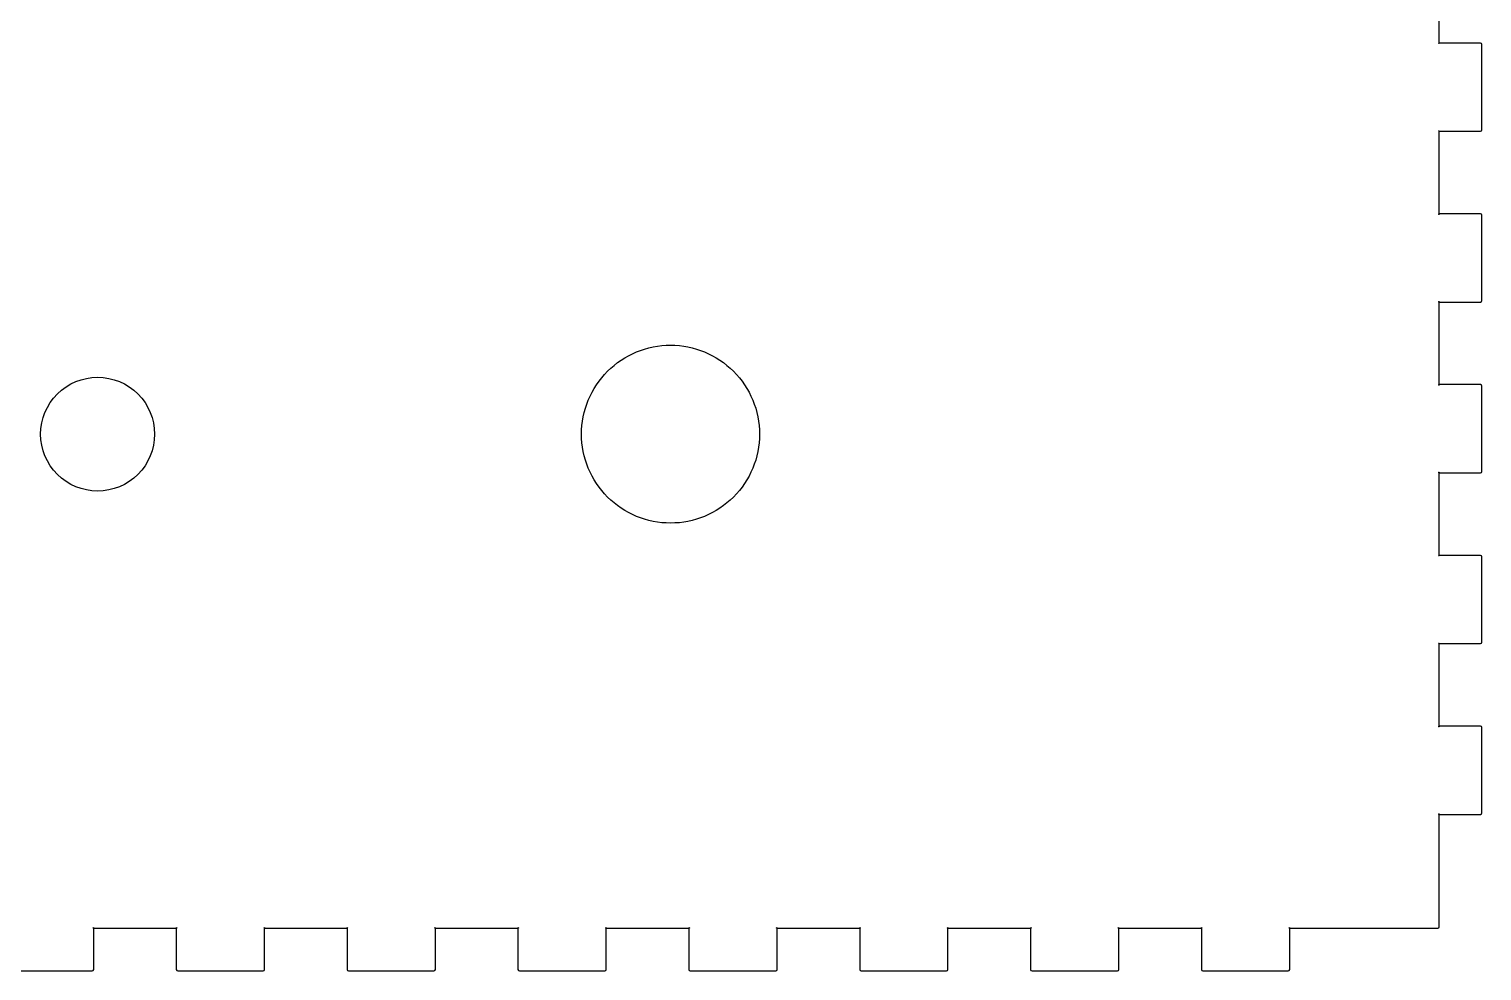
# Model space of a CAD drawing. Header units: millimetres. Extents: x 10 to 420, y 22 to 379.
# Drawn here: x 109.2 to 211.2, y 237.1 to 303.3 of the extents above; entities that cross this region are included whole.
import ezdxf

# ---------------------------------------------------------------- set-up
doc = ezdxf.new("R2010")
doc.units = ezdxf.units.MM
doc.layers.add('Izgaralar', color=7, linetype='CONTINUOUS')

msp = doc.modelspace()

# ---------------------------------------------------------------- linework, layer by layer
at = {"layer": 'Izgaralar', "color": 1}
for points in [[(211.1, 302.3), (208.2, 302.3), (208.2, 308.1), (211.1, 308.1)], [(211.2, 296.2), (211.2, 302.2)], [(211.1, 290.3), (208.2, 290.3), (208.2, 296.1), (211.1, 296.1)], [(211.2, 284.2), (211.2, 290.2)], [(211.1, 278.3), (208.2, 278.3), (208.2, 284.1), (211.1, 284.1)], [(211.2, 272.2), (211.2, 278.2)], [(211.1, 266.3), (208.2, 266.3), (208.2, 272.1), (211.1, 272.1)], [(211.2, 260.2), (211.2, 266.2)], [(211.1, 254.3), (208.2, 254.3), (208.2, 260.1), (211.1, 260.1)], [(211.2, 248.2), (211.2, 254.2)], [(208.2, 240.2), (208.2, 248.1), (211.1, 248.1)], [(113.7, 237.2), (113.7, 240.1), (119.5, 240.1), (119.5, 237.2)], [(125.7, 237.2), (125.7, 240.1), (131.5, 240.1), (131.5, 237.2)], [(137.7, 237.2), (137.7, 240.1), (143.5, 240.1), (143.5, 237.2)], [(149.7, 237.2), (149.7, 240.1), (155.5, 240.1), (155.5, 237.2)], [(161.7, 237.2), (161.7, 240.1), (167.5, 240.1), (167.5, 237.2)], [(173.7, 237.2), (173.7, 240.1), (179.5, 240.1), (179.5, 237.2)], [(185.7, 237.2), (185.7, 240.1), (191.5, 240.1), (191.5, 237.2)], [(197.7, 237.2), (197.7, 240.1), (208.1, 240.1)], [(107.6, 237.1), (113.6, 237.1)], [(119.6, 237.1), (125.6, 237.1)], [(131.6, 237.1), (137.6, 237.1)], [(143.6, 237.1), (149.6, 237.1)], [(155.6, 237.1), (161.6, 237.1)], [(167.6, 237.1), (173.6, 237.1)], [(179.6, 237.1), (185.6, 237.1)], [(191.6, 237.1), (197.6, 237.1)]]:
    msp.add_lwpolyline(points, dxfattribs=at)
at = {"layer": 'Izgaralar', "color": 7}
for points in [[(117.97653, 274.81836)], [(160.46391, 274.81836)]]:
    msp.add_lwpolyline(points, close=True, dxfattribs=at)
at = {"layer": 'Izgaralar', "color": 1}
for points in [[(208.2, 302.3), (208.1, 302.3), (208.2, 302.2), (208.2, 302.3)], [(211.2, 302.2), (211.2, 302.255), (211.155, 302.3), (211.1, 302.3)], [(208.2, 296.1), (208.2, 296.2), (208.1, 296.1), (208.2, 296.1)], [(211.1, 296.1), (211.155, 296.1), (211.2, 296.145), (211.2, 296.2)], [(208.2, 290.3), (208.1, 290.3), (208.2, 290.2), (208.2, 290.3)], [(211.2, 290.2), (211.2, 290.255), (211.155, 290.3), (211.1, 290.3)], [(208.2, 284.1), (208.2, 284.2), (208.1, 284.1), (208.2, 284.1)], [(211.1, 284.1), (211.155, 284.1), (211.2, 284.145), (211.2, 284.2)], [(208.2, 278.3), (208.1, 278.3), (208.2, 278.2), (208.2, 278.3)], [(211.2, 278.2), (211.2, 278.255), (211.155, 278.3), (211.1, 278.3)], [(208.2, 272.1), (208.2, 272.2), (208.1, 272.1), (208.2, 272.1)], [(211.1, 272.1), (211.155, 272.1), (211.2, 272.145), (211.2, 272.2)], [(208.2, 266.3), (208.1, 266.3), (208.2, 266.2), (208.2, 266.3)], [(211.2, 266.2), (211.2, 266.255), (211.155, 266.3), (211.1, 266.3)], [(208.2, 260.1), (208.2, 260.2), (208.1, 260.1), (208.2, 260.1)], [(211.1, 260.1), (211.155, 260.1), (211.2, 260.145), (211.2, 260.2)], [(208.2, 254.3), (208.1, 254.3), (208.2, 254.2), (208.2, 254.3)], [(211.2, 254.2), (211.2, 254.255), (211.155, 254.3), (211.1, 254.3)], [(208.2, 248.1), (208.2, 248.2), (208.1, 248.1), (208.2, 248.1)], [(211.1, 248.1), (211.155, 248.1), (211.2, 248.145), (211.2, 248.2)], [(113.7, 240.1), (113.7, 240.2), (113.6, 240.1), (113.7, 240.1)], [(119.5, 240.1), (119.6, 240.1), (119.5, 240.2), (119.5, 240.1)], [(125.7, 240.1), (125.7, 240.2), (125.6, 240.1), (125.7, 240.1)], [(131.5, 240.1), (131.6, 240.1), (131.5, 240.2), (131.5, 240.1)], [(137.7, 240.1), (137.7, 240.2), (137.6, 240.1), (137.7, 240.1)], [(143.5, 240.1), (143.6, 240.1), (143.5, 240.2), (143.5, 240.1)], [(149.7, 240.1), (149.7, 240.2), (149.6, 240.1), (149.7, 240.1)], [(155.5, 240.1), (155.6, 240.1), (155.5, 240.2), (155.5, 240.1)], [(161.7, 240.1), (161.7, 240.2), (161.6, 240.1), (161.7, 240.1)], [(167.5, 240.1), (167.6, 240.1), (167.5, 240.2), (167.5, 240.1)], [(173.7, 240.1), (173.7, 240.2), (173.6, 240.1), (173.7, 240.1)], [(179.5, 240.1), (179.6, 240.1), (179.5, 240.2), (179.5, 240.1)], [(185.7, 240.1), (185.7, 240.2), (185.6, 240.1), (185.7, 240.1)], [(191.5, 240.1), (191.6, 240.1), (191.5, 240.2), (191.5, 240.1)], [(197.7, 240.1), (197.7, 240.2), (197.6, 240.1), (197.7, 240.1)], [(208.1, 240.1), (208.155, 240.1), (208.2, 240.145), (208.2, 240.2)], [(113.6, 237.1), (113.655, 237.1), (113.7, 237.145), (113.7, 237.2)], [(119.5, 237.2), (119.5, 237.145), (119.545, 237.1), (119.6, 237.1)], [(125.6, 237.1), (125.655, 237.1), (125.7, 237.145), (125.7, 237.2)], [(131.5, 237.2), (131.5, 237.145), (131.545, 237.1), (131.6, 237.1)], [(137.6, 237.1), (137.655, 237.1), (137.7, 237.145), (137.7, 237.2)], [(143.5, 237.2), (143.5, 237.145), (143.545, 237.1), (143.6, 237.1)], [(149.6, 237.1), (149.655, 237.1), (149.7, 237.145), (149.7, 237.2)], [(155.5, 237.2), (155.5, 237.145), (155.545, 237.1), (155.6, 237.1)], [(161.6, 237.1), (161.655, 237.1), (161.7, 237.145), (161.7, 237.2)], [(167.5, 237.2), (167.5, 237.145), (167.545, 237.1), (167.6, 237.1)], [(173.6, 237.1), (173.655, 237.1), (173.7, 237.145), (173.7, 237.2)], [(179.5, 237.2), (179.5, 237.145), (179.545, 237.1), (179.6, 237.1)], [(185.6, 237.1), (185.655, 237.1), (185.7, 237.145), (185.7, 237.2)], [(191.5, 237.2), (191.5, 237.145), (191.545, 237.1), (191.6, 237.1)], [(197.6, 237.1), (197.655, 237.1), (197.7, 237.145), (197.7, 237.2)]]:
    msp.add_open_spline(points, degree=3, dxfattribs=at)
at = {"layer": 'Izgaralar', "color": 7}
for points in [[(149.794493, 279.237777), (150.966595, 280.40988), (152.556307, 281.06836), (154.21391, 281.06836)], [(154.21391, 281.06836), (155.871513, 281.06836), (157.461225, 280.40988), (158.633327, 279.237777)], [(111.148101, 277.646787), (111.898246, 278.396933), (112.915662, 278.81836), (113.976528, 278.81836)], [(113.976528, 278.81836), (115.037394, 278.818361), (116.05481, 278.396933), (116.804956, 277.646788)], [(147.96391, 274.81836), (147.96391, 276.475963), (148.62239, 278.065675), (149.794493, 279.237777)], [(158.633327, 279.237777), (159.80543, 278.065675), (160.46391, 276.475963), (160.46391, 274.81836)], [(109.976528, 274.81836), (109.976528, 275.879226), (110.397955, 276.896642), (111.148101, 277.646787)], [(116.804956, 277.646788), (117.555102, 276.896642), (117.97653, 275.879226), (117.97653, 274.81836)], [(111.148101, 271.989933), (110.397955, 272.740078), (109.976528, 273.757494), (109.976528, 274.81836)], [(117.97653, 274.81836), (117.97653, 273.757494), (117.555102, 272.740078), (116.804956, 271.989932)], [(149.794493, 270.398943), (148.62239, 271.571045), (147.96391, 273.160757), (147.96391, 274.81836)], [(160.46391, 274.81836), (160.46391, 273.160757), (159.80543, 271.571045), (158.633327, 270.398943)], [(113.976528, 270.81836), (112.915662, 270.81836), (111.898246, 271.239787), (111.148101, 271.989933)], [(116.804956, 271.989932), (116.05481, 271.239787), (115.037394, 270.818359), (113.976528, 270.81836)], [(154.21391, 268.56836), (152.556307, 268.56836), (150.966595, 269.22684), (149.794493, 270.398943)], [(158.633327, 270.398943), (157.461225, 269.22684), (155.871513, 268.56836), (154.21391, 268.56836)]]:
    msp.add_open_spline(points, degree=3, dxfattribs=at)

doc.saveas('drawing.dxf')
